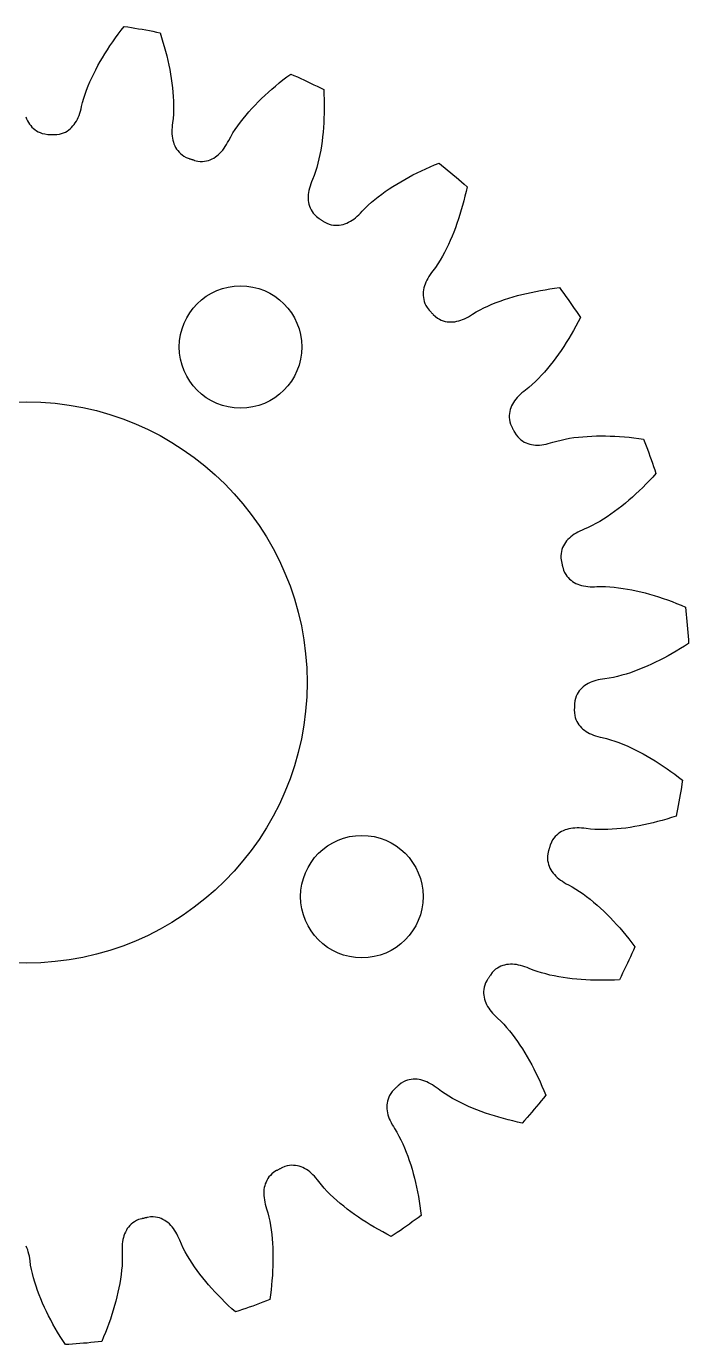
# Model space of a CAD drawing. Header units: millimetres. Extents: x -40.8 to -14.9, y -3.5 to 22.5.
# Drawn here: x -27.86 to -14.89, y -3.48 to 22.36 of the extents above; entities that cross this region are included whole.
import ezdxf

# ---------------------------------------------------------------- set-up
doc = ezdxf.new("R2010")
doc.units = ezdxf.units.MM
doc.layers.get('0').update_dxf_attribs({"linetype": 'CONTINUOUS'})

msp = doc.modelspace()

# ---------------------------------------------------------------- linework, layer by layer
msp.add_lwpolyline([(-27.876, 20.582), (-27.86, 20.545), (-27.842, 20.509), (-27.823, 20.475), (-27.802, 20.443), (-27.778, 20.413), (-27.753, 20.385), (-27.725, 20.358), (-27.696, 20.334), (-27.664, 20.312), (-27.63, 20.292), (-27.592, 20.275), (-27.552, 20.26), (-27.504, 20.249), (-27.442, 20.241), (-27.43, 20.241), (-27.419, 20.24), (-27.407, 20.24), (-27.396, 20.239), (-27.384, 20.239), (-27.373, 20.238), (-27.361, 20.238), (-27.35, 20.237), (-27.338, 20.237), (-27.327, 20.236), (-27.264, 20.238), (-27.215, 20.245), (-27.174, 20.256), (-27.135, 20.27), (-27.099, 20.287), (-27.065, 20.306), (-27.034, 20.328), (-27.004, 20.351), (-26.977, 20.377), (-26.95, 20.405), (-26.926, 20.435), (-26.904, 20.467), (-26.883, 20.501), (-26.864, 20.537), (-26.847, 20.574), (-26.831, 20.613), (-26.817, 20.654), (-26.804, 20.696), (-26.792, 20.74), (-26.782, 20.786), (-26.763, 20.868), (-26.74, 20.949), (-26.714, 21.03), (-26.684, 21.11), (-26.653, 21.191), (-26.619, 21.271), (-26.583, 21.35), (-26.544, 21.43), (-26.504, 21.509), (-26.462, 21.588), (-26.418, 21.666), (-26.372, 21.744), (-26.325, 21.822), (-26.276, 21.9), (-26.225, 21.977), (-26.172, 22.054), (-26.118, 22.13), (-26.063, 22.207), (-26.006, 22.282), (-25.947, 22.358), (-25.876, 22.347), (-25.805, 22.336), (-25.735, 22.324), (-25.664, 22.312), (-25.594, 22.3), (-25.523, 22.287), (-25.453, 22.274), (-25.383, 22.261), (-25.313, 22.247), (-25.242, 22.233), (-25.213, 22.142), (-25.186, 22.051), (-25.16, 21.96), (-25.135, 21.87), (-25.112, 21.78), (-25.091, 21.69), (-25.072, 21.6), (-25.054, 21.511), (-25.038, 21.421), (-25.023, 21.333), (-25.011, 21.244), (-25, 21.156), (-24.992, 21.068), (-24.985, 20.981), (-24.981, 20.894), (-24.979, 20.808), (-24.979, 20.722), (-24.982, 20.637), (-24.988, 20.553), (-24.998, 20.47), (-25.005, 20.423), (-25.009, 20.378), (-25.011, 20.334), (-25.012, 20.291), (-25.01, 20.249), (-25.007, 20.208), (-25.001, 20.168), (-24.993, 20.129), (-24.983, 20.091), (-24.971, 20.055), (-24.956, 20.019), (-24.94, 19.985), (-24.919, 19.953), (-24.898, 19.922), (-24.872, 19.892), (-24.845, 19.864), (-24.813, 19.837), (-24.778, 19.813), (-24.734, 19.789), (-24.676, 19.766), (-24.665, 19.763), (-24.654, 19.759), (-24.643, 19.756), (-24.632, 19.753), (-24.621, 19.749), (-24.61, 19.746), (-24.599, 19.742), (-24.588, 19.739), (-24.577, 19.735), (-24.566, 19.732), (-24.505, 19.717), (-24.456, 19.711), (-24.414, 19.711), (-24.372, 19.714), (-24.333, 19.721), (-24.295, 19.731), (-24.26, 19.744), (-24.224, 19.759), (-24.191, 19.777), (-24.159, 19.798), (-24.128, 19.82), (-24.098, 19.846), (-24.069, 19.873), (-24.042, 19.902), (-24.015, 19.934), (-23.99, 19.968), (-23.966, 20.003), (-23.942, 20.041), (-23.919, 20.08), (-23.898, 20.122), (-23.858, 20.195), (-23.815, 20.268), (-23.769, 20.339), (-23.72, 20.41), (-23.668, 20.479), (-23.615, 20.547), (-23.559, 20.615), (-23.502, 20.682), (-23.442, 20.748), (-23.381, 20.813), (-23.318, 20.878), (-23.254, 20.941), (-23.188, 21.004), (-23.12, 21.066), (-23.051, 21.128), (-22.981, 21.188), (-22.909, 21.248), (-22.835, 21.308), (-22.76, 21.366), (-22.684, 21.424), (-22.619, 21.395), (-22.553, 21.366), (-22.488, 21.336), (-22.423, 21.307), (-22.358, 21.277), (-22.293, 21.246), (-22.229, 21.215), (-22.164, 21.184), (-22.1, 21.152), (-22.036, 21.121), (-22.031, 21.025), (-22.028, 20.93), (-22.027, 20.836), (-22.026, 20.742), (-22.028, 20.649), (-22.031, 20.557), (-22.035, 20.465), (-22.041, 20.374), (-22.048, 20.284), (-22.058, 20.194), (-22.068, 20.106), (-22.081, 20.018), (-22.095, 19.931), (-22.112, 19.845), (-22.13, 19.76), (-22.15, 19.676), (-22.173, 19.593), (-22.198, 19.512), (-22.225, 19.432), (-22.257, 19.354), (-22.275, 19.311), (-22.29, 19.269), (-22.304, 19.226), (-22.316, 19.185), (-22.326, 19.144), (-22.333, 19.103), (-22.338, 19.063), (-22.34, 19.024), (-22.34, 18.985), (-22.338, 18.946), (-22.333, 18.908), (-22.325, 18.871), (-22.314, 18.835), (-22.301, 18.799), (-22.284, 18.764), (-22.265, 18.73), (-22.241, 18.695), (-22.213, 18.663), (-22.178, 18.629), (-22.127, 18.592), (-22.118, 18.585), (-22.108, 18.579), (-22.098, 18.573), (-22.088, 18.567), (-22.079, 18.561), (-22.069, 18.555), (-22.059, 18.548), (-22.05, 18.542), (-22.04, 18.536), (-22.03, 18.53), (-21.975, 18.5), (-21.93, 18.481), (-21.888, 18.47), (-21.847, 18.463), (-21.808, 18.459), (-21.769, 18.459), (-21.731, 18.462), (-21.693, 18.468), (-21.656, 18.477), (-21.62, 18.488), (-21.584, 18.502), (-21.549, 18.519), (-21.514, 18.537), (-21.479, 18.559), (-21.446, 18.582), (-21.413, 18.608), (-21.38, 18.637), (-21.347, 18.667), (-21.315, 18.699), (-21.284, 18.733), (-21.226, 18.794), (-21.166, 18.853), (-21.103, 18.91), (-21.037, 18.965), (-20.969, 19.019), (-20.9, 19.071), (-20.829, 19.122), (-20.756, 19.172), (-20.682, 19.22), (-20.606, 19.268), (-20.528, 19.314), (-20.45, 19.358), (-20.37, 19.402), (-20.288, 19.445), (-20.206, 19.486), (-20.122, 19.527), (-20.037, 19.566), (-19.95, 19.604), (-19.863, 19.641), (-19.775, 19.677), (-19.719, 19.632), (-19.663, 19.587), (-19.608, 19.542), (-19.553, 19.496), (-19.498, 19.45), (-19.443, 19.404), (-19.389, 19.358), (-19.334, 19.311), (-19.281, 19.264), (-19.227, 19.216), (-19.247, 19.123), (-19.269, 19.031), (-19.291, 18.939), (-19.315, 18.849), (-19.341, 18.759), (-19.367, 18.671), (-19.395, 18.583), (-19.425, 18.497), (-19.455, 18.412), (-19.487, 18.327), (-19.521, 18.245), (-19.556, 18.163), (-19.592, 18.083), (-19.63, 18.004), (-19.67, 17.926), (-19.711, 17.851), (-19.754, 17.777), (-19.799, 17.704), (-19.847, 17.635), (-19.897, 17.568), (-19.926, 17.531), (-19.952, 17.494), (-19.976, 17.456), (-19.998, 17.419), (-20.018, 17.382), (-20.036, 17.345), (-20.051, 17.307), (-20.063, 17.27), (-20.074, 17.232), (-20.081, 17.194), (-20.086, 17.156), (-20.088, 17.119), (-20.087, 17.08), (-20.084, 17.043), (-20.077, 17.004), (-20.067, 16.966), (-20.053, 16.927), (-20.034, 16.888), (-20.009, 16.846), (-19.97, 16.797), (-19.962, 16.789), (-19.954, 16.78), (-19.946, 16.772), (-19.938, 16.763), (-19.931, 16.755), (-19.923, 16.746), (-19.915, 16.738), (-19.907, 16.729), (-19.9, 16.721), (-19.892, 16.712), (-19.847, 16.669), (-19.807, 16.64), (-19.77, 16.618), (-19.732, 16.6), (-19.695, 16.587), (-19.658, 16.576), (-19.62, 16.57), (-19.582, 16.565), (-19.544, 16.564), (-19.506, 16.566), (-19.468, 16.57), (-19.43, 16.577), (-19.391, 16.586), (-19.352, 16.598), (-19.314, 16.612), (-19.275, 16.629), (-19.236, 16.647), (-19.197, 16.668), (-19.158, 16.691), (-19.118, 16.716), (-19.047, 16.76), (-18.973, 16.801), (-18.897, 16.84), (-18.82, 16.876), (-18.741, 16.911), (-18.66, 16.943), (-18.578, 16.974), (-18.495, 17.003), (-18.41, 17.03), (-18.325, 17.056), (-18.238, 17.081), (-18.151, 17.104), (-18.062, 17.125), (-17.972, 17.145), (-17.882, 17.164), (-17.79, 17.181), (-17.698, 17.197), (-17.605, 17.212), (-17.511, 17.225), (-17.416, 17.237), (-17.374, 17.179), (-17.332, 17.121), (-17.29, 17.063), (-17.248, 17.005), (-17.207, 16.946), (-17.166, 16.887), (-17.126, 16.828), (-17.086, 16.769), (-17.046, 16.71), (-17.006, 16.65), (-17.05, 16.565), (-17.095, 16.482), (-17.14, 16.399), (-17.187, 16.318), (-17.235, 16.238), (-17.283, 16.159), (-17.333, 16.082), (-17.384, 16.006), (-17.435, 15.932), (-17.488, 15.859), (-17.542, 15.787), (-17.597, 15.718), (-17.653, 15.65), (-17.71, 15.583), (-17.768, 15.519), (-17.827, 15.456), (-17.888, 15.396), (-17.95, 15.338), (-18.014, 15.283), (-18.08, 15.231), (-18.118, 15.203), (-18.153, 15.174), (-18.185, 15.144), (-18.216, 15.114), (-18.245, 15.083), (-18.272, 15.052), (-18.296, 15.019), (-18.318, 14.986), (-18.338, 14.953), (-18.355, 14.918), (-18.369, 14.883), (-18.381, 14.847), (-18.39, 14.81), (-18.397, 14.772), (-18.4, 14.733), (-18.4, 14.694), (-18.396, 14.652), (-18.389, 14.61), (-18.375, 14.563), (-18.35, 14.506), (-18.345, 14.495), (-18.339, 14.485), (-18.334, 14.475), (-18.328, 14.465), (-18.323, 14.455), (-18.318, 14.444), (-18.313, 14.434), (-18.307, 14.424), (-18.302, 14.414), (-18.297, 14.403), (-18.264, 14.35), (-18.234, 14.311), (-18.203, 14.281), (-18.172, 14.254), (-18.139, 14.232), (-18.106, 14.211), (-18.071, 14.196), (-18.036, 14.181), (-17.999, 14.171), (-17.962, 14.162), (-17.924, 14.156), (-17.885, 14.153), (-17.846, 14.152), (-17.805, 14.153), (-17.764, 14.157), (-17.723, 14.163), (-17.68, 14.171), (-17.637, 14.181), (-17.593, 14.193), (-17.548, 14.207), (-17.468, 14.231), (-17.386, 14.251), (-17.303, 14.269), (-17.219, 14.284), (-17.133, 14.297), (-17.047, 14.307), (-16.96, 14.316), (-16.872, 14.323), (-16.783, 14.327), (-16.694, 14.33), (-16.604, 14.331), (-16.513, 14.331), (-16.422, 14.329), (-16.331, 14.325), (-16.238, 14.319), (-16.145, 14.312), (-16.052, 14.304), (-15.958, 14.294), (-15.864, 14.282), (-15.77, 14.269), (-15.744, 14.202), (-15.718, 14.136), (-15.693, 14.069), (-15.668, 14.002), (-15.643, 13.935), (-15.619, 13.867), (-15.595, 13.8), (-15.571, 13.732), (-15.548, 13.664), (-15.526, 13.597), (-15.59, 13.526), (-15.655, 13.457), (-15.72, 13.389), (-15.786, 13.322), (-15.853, 13.257), (-15.92, 13.194), (-15.988, 13.132), (-16.057, 13.072), (-16.126, 13.014), (-16.196, 12.957), (-16.266, 12.902), (-16.337, 12.849), (-16.409, 12.797), (-16.481, 12.748), (-16.554, 12.701), (-16.628, 12.656), (-16.702, 12.613), (-16.777, 12.573), (-16.853, 12.537), (-16.93, 12.504), (-16.974, 12.486), (-17.015, 12.467), (-17.054, 12.447), (-17.092, 12.426), (-17.128, 12.403), (-17.162, 12.38), (-17.194, 12.355), (-17.223, 12.329), (-17.251, 12.301), (-17.276, 12.273), (-17.299, 12.242), (-17.32, 12.211), (-17.339, 12.177), (-17.355, 12.143), (-17.368, 12.105), (-17.378, 12.068), (-17.385, 12.027), (-17.389, 11.984), (-17.388, 11.935), (-17.378, 11.873), (-17.376, 11.862), (-17.373, 11.85), (-17.371, 11.839), (-17.368, 11.828), (-17.366, 11.817), (-17.363, 11.805), (-17.361, 11.794), (-17.358, 11.783), (-17.356, 11.772), (-17.354, 11.76), (-17.336, 11.7), (-17.316, 11.655), (-17.295, 11.618), (-17.271, 11.583), (-17.246, 11.554), (-17.219, 11.525), (-17.19, 11.501), (-17.159, 11.478), (-17.127, 11.459), (-17.093, 11.441), (-17.057, 11.425), (-17.021, 11.412), (-16.983, 11.401), (-16.944, 11.391), (-16.903, 11.384), (-16.861, 11.379), (-16.818, 11.376), (-16.774, 11.374), (-16.728, 11.375), (-16.682, 11.377), (-16.598, 11.379), (-16.513, 11.378), (-16.428, 11.373), (-16.343, 11.366), (-16.257, 11.356), (-16.171, 11.344), (-16.085, 11.33), (-15.998, 11.313), (-15.911, 11.295), (-15.824, 11.275), (-15.737, 11.253), (-15.65, 11.229), (-15.562, 11.203), (-15.475, 11.176), (-15.387, 11.146), (-15.299, 11.116), (-15.211, 11.083), (-15.123, 11.049), (-15.035, 11.014), (-14.947, 10.977), (-14.939, 10.905), (-14.932, 10.834), (-14.925, 10.763), (-14.918, 10.692), (-14.912, 10.621), (-14.906, 10.549), (-14.9, 10.478), (-14.895, 10.407), (-14.89, 10.335), (-14.886, 10.264), (-14.966, 10.212), (-15.046, 10.162), (-15.127, 10.113), (-15.208, 10.066), (-15.289, 10.021), (-15.371, 9.977), (-15.453, 9.935), (-15.534, 9.895), (-15.616, 9.856), (-15.698, 9.819), (-15.781, 9.784), (-15.863, 9.751), (-15.946, 9.72), (-16.028, 9.691), (-16.111, 9.665), (-16.194, 9.64), (-16.277, 9.618), (-16.359, 9.599), (-16.442, 9.583), (-16.525, 9.572), (-16.572, 9.566), (-16.617, 9.558), (-16.66, 9.549), (-16.702, 9.538), (-16.742, 9.526), (-16.781, 9.512), (-16.818, 9.496), (-16.854, 9.478), (-16.887, 9.459), (-16.919, 9.438), (-16.95, 9.414), (-16.978, 9.39), (-17.004, 9.362), (-17.029, 9.333), (-17.051, 9.3), (-17.071, 9.267), (-17.088, 9.229), (-17.103, 9.188), (-17.114, 9.14), (-17.121, 9.078), (-17.122, 9.067), (-17.122, 9.055), (-17.123, 9.044), (-17.123, 9.032), (-17.124, 9.021), (-17.124, 9.009), (-17.125, 8.998), (-17.125, 8.986), (-17.126, 8.975), (-17.127, 8.963), (-17.125, 8.901), (-17.118, 8.852), (-17.107, 8.81), (-17.093, 8.771), (-17.076, 8.736), (-17.057, 8.701), (-17.035, 8.67), (-17.011, 8.64), (-16.985, 8.613), (-16.957, 8.587), (-16.927, 8.563), (-16.895, 8.541), (-16.862, 8.52), (-16.826, 8.501), (-16.789, 8.483), (-16.75, 8.468), (-16.709, 8.453), (-16.666, 8.44), (-16.622, 8.429), (-16.577, 8.419), (-16.495, 8.4), (-16.414, 8.376), (-16.333, 8.35), (-16.252, 8.321), (-16.172, 8.289), (-16.092, 8.255), (-16.012, 8.219), (-15.933, 8.181), (-15.854, 8.141), (-15.775, 8.098), (-15.697, 8.054), (-15.618, 8.009), (-15.541, 7.961), (-15.463, 7.912), (-15.386, 7.861), (-15.309, 7.809), (-15.232, 7.755), (-15.156, 7.699), (-15.081, 7.642), (-15.005, 7.583), (-15.016, 7.513), (-15.027, 7.442), (-15.039, 7.371), (-15.05, 7.301), (-15.063, 7.23), (-15.075, 7.16), (-15.089, 7.089), (-15.102, 7.019), (-15.116, 6.949), (-15.13, 6.879), (-15.221, 6.85), (-15.312, 6.822), (-15.402, 6.796), (-15.493, 6.772), (-15.583, 6.749), (-15.673, 6.728), (-15.763, 6.708), (-15.852, 6.69), (-15.941, 6.674), (-16.03, 6.66), (-16.119, 6.647), (-16.207, 6.637), (-16.295, 6.628), (-16.382, 6.622), (-16.469, 6.617), (-16.555, 6.615), (-16.641, 6.615), (-16.726, 6.619), (-16.81, 6.625), (-16.893, 6.635), (-16.939, 6.641), (-16.985, 6.645), (-17.029, 6.648), (-17.072, 6.648), (-17.114, 6.647), (-17.155, 6.643), (-17.195, 6.638), (-17.234, 6.63), (-17.272, 6.62), (-17.308, 6.608), (-17.344, 6.593), (-17.377, 6.576), (-17.41, 6.556), (-17.441, 6.534), (-17.471, 6.509), (-17.499, 6.481), (-17.526, 6.449), (-17.55, 6.414), (-17.574, 6.371), (-17.596, 6.313), (-17.6, 6.301), (-17.603, 6.29), (-17.607, 6.279), (-17.61, 6.268), (-17.614, 6.257), (-17.617, 6.246), (-17.621, 6.236), (-17.624, 6.225), (-17.628, 6.214), (-17.631, 6.203), (-17.646, 6.142), (-17.652, 6.093), (-17.652, 6.05), (-17.649, 6.008), (-17.641, 5.97), (-17.632, 5.932), (-17.619, 5.896), (-17.604, 5.861), (-17.586, 5.828), (-17.565, 5.795), (-17.542, 5.764), (-17.517, 5.735), (-17.49, 5.706), (-17.461, 5.678), (-17.429, 5.652), (-17.395, 5.627), (-17.36, 5.602), (-17.322, 5.578), (-17.283, 5.556), (-17.241, 5.534), (-17.167, 5.495), (-17.095, 5.451), (-17.023, 5.405), (-16.953, 5.356), (-16.884, 5.305), (-16.815, 5.251), (-16.748, 5.196), (-16.681, 5.138), (-16.615, 5.079), (-16.55, 5.018), (-16.485, 4.955), (-16.422, 4.89), (-16.359, 4.824), (-16.296, 4.757), (-16.235, 4.688), (-16.174, 4.617), (-16.114, 4.545), (-16.055, 4.472), (-15.997, 4.397), (-15.939, 4.321), (-15.968, 4.255), (-15.997, 4.19), (-16.026, 4.125), (-16.056, 4.06), (-16.086, 3.995), (-16.117, 3.93), (-16.148, 3.865), (-16.179, 3.801), (-16.21, 3.737), (-16.242, 3.673), (-16.338, 3.668), (-16.432, 3.665), (-16.527, 3.663), (-16.62, 3.663), (-16.713, 3.664), (-16.806, 3.667), (-16.898, 3.671), (-16.989, 3.677), (-17.079, 3.685), (-17.168, 3.694), (-17.257, 3.705), (-17.345, 3.718), (-17.432, 3.732), (-17.518, 3.748), (-17.603, 3.766), (-17.687, 3.787), (-17.769, 3.809), (-17.851, 3.834), (-17.931, 3.862), (-18.008, 3.893), (-18.051, 3.911), (-18.094, 3.927), (-18.136, 3.941), (-18.178, 3.952), (-18.219, 3.962), (-18.259, 3.969), (-18.3, 3.974), (-18.339, 3.976), (-18.378, 3.977), (-18.416, 3.974), (-18.454, 3.969), (-18.491, 3.962), (-18.528, 3.951), (-18.564, 3.938), (-18.599, 3.921), (-18.633, 3.902), (-18.667, 3.878), (-18.7, 3.85), (-18.734, 3.814), (-18.771, 3.764), (-18.777, 3.754), (-18.784, 3.744), (-18.79, 3.735), (-18.796, 3.725), (-18.802, 3.715), (-18.808, 3.705), (-18.815, 3.696), (-18.821, 3.686), (-18.827, 3.676), (-18.833, 3.667), (-18.863, 3.612), (-18.881, 3.566), (-18.893, 3.525), (-18.9, 3.484), (-18.903, 3.445), (-18.904, 3.405), (-18.901, 3.368), (-18.895, 3.33), (-18.886, 3.293), (-18.875, 3.256), (-18.861, 3.22), (-18.844, 3.185), (-18.825, 3.15), (-18.804, 3.116), (-18.78, 3.082), (-18.754, 3.049), (-18.726, 3.016), (-18.696, 2.984), (-18.664, 2.952), (-18.629, 2.92), (-18.568, 2.863), (-18.51, 2.802), (-18.453, 2.739), (-18.397, 2.673), (-18.344, 2.606), (-18.291, 2.536), (-18.24, 2.465), (-18.191, 2.392), (-18.142, 2.318), (-18.095, 2.242), (-18.049, 2.165), (-18.004, 2.086), (-17.961, 2.006), (-17.918, 1.925), (-17.877, 1.842), (-17.836, 1.758), (-17.797, 1.673), (-17.759, 1.587), (-17.722, 1.5), (-17.686, 1.411), (-17.731, 1.355), (-17.776, 1.3), (-17.821, 1.244), (-17.866, 1.189), (-17.912, 1.134), (-17.959, 1.079), (-18.005, 1.025), (-18.052, 0.971), (-18.099, 0.917), (-18.146, 0.863), (-18.24, 0.884), (-18.332, 0.905), (-18.424, 0.928), (-18.514, 0.952), (-18.604, 0.977), (-18.692, 1.004), (-18.78, 1.032), (-18.866, 1.061), (-18.951, 1.092), (-19.035, 1.124), (-19.118, 1.157), (-19.2, 1.192), (-19.28, 1.229), (-19.359, 1.267), (-19.436, 1.306), (-19.512, 1.347), (-19.586, 1.391), (-19.658, 1.436), (-19.728, 1.483), (-19.795, 1.534), (-19.832, 1.562), (-19.869, 1.588), (-19.907, 1.613), (-19.944, 1.635), (-19.981, 1.655), (-20.018, 1.672), (-20.055, 1.687), (-20.093, 1.7), (-20.131, 1.71), (-20.168, 1.718), (-20.206, 1.722), (-20.244, 1.725), (-20.282, 1.724), (-20.32, 1.721), (-20.359, 1.713), (-20.397, 1.704), (-20.436, 1.689), (-20.475, 1.671), (-20.517, 1.645), (-20.566, 1.606), (-20.574, 1.598), (-20.582, 1.591), (-20.591, 1.583), (-20.599, 1.575), (-20.608, 1.567), (-20.616, 1.559), (-20.625, 1.552), (-20.634, 1.544), (-20.642, 1.536), (-20.651, 1.528), (-20.694, 1.483), (-20.723, 1.444), (-20.745, 1.407), (-20.763, 1.369), (-20.776, 1.332), (-20.786, 1.294), (-20.793, 1.257), (-20.797, 1.219), (-20.798, 1.181), (-20.797, 1.143), (-20.793, 1.104), (-20.786, 1.066), (-20.777, 1.028), (-20.765, 0.989), (-20.751, 0.95), (-20.734, 0.912), (-20.716, 0.873), (-20.695, 0.833), (-20.672, 0.794), (-20.647, 0.755), (-20.603, 0.683), (-20.562, 0.61), (-20.523, 0.534), (-20.487, 0.456), (-20.452, 0.377), (-20.42, 0.296), (-20.389, 0.214), (-20.36, 0.131), (-20.332, 0.047), (-20.306, -0.039), (-20.282, -0.125), (-20.259, -0.213), (-20.238, -0.302), (-20.218, -0.391), (-20.199, -0.482), (-20.182, -0.573), (-20.166, -0.665), (-20.151, -0.759), (-20.138, -0.853), (-20.126, -0.947), (-20.184, -0.99), (-20.242, -1.032), (-20.3, -1.074), (-20.358, -1.115), (-20.417, -1.156), (-20.475, -1.197), (-20.534, -1.238), (-20.594, -1.278), (-20.653, -1.318), (-20.713, -1.357), (-20.798, -1.313), (-20.881, -1.269), (-20.964, -1.223), (-21.045, -1.177), (-21.125, -1.129), (-21.204, -1.08), (-21.281, -1.031), (-21.357, -0.98), (-21.431, -0.928), (-21.504, -0.876), (-21.575, -0.822), (-21.645, -0.767), (-21.713, -0.711), (-21.78, -0.654), (-21.844, -0.596), (-21.907, -0.536), (-21.967, -0.475), (-22.025, -0.413), (-22.08, -0.349), (-22.132, -0.283), (-22.16, -0.246), (-22.189, -0.211), (-22.219, -0.178), (-22.249, -0.147), (-22.28, -0.118), (-22.311, -0.092), (-22.344, -0.067), (-22.377, -0.046), (-22.41, -0.026), (-22.445, -0.009), (-22.48, 0.006), (-22.516, 0.018), (-22.553, 0.027), (-22.59, 0.033), (-22.63, 0.036), (-22.669, 0.037), (-22.71, 0.033), (-22.753, 0.025), (-22.8, 0.011), (-22.857, -0.014), (-22.867, -0.019), (-22.878, -0.024), (-22.888, -0.03), (-22.898, -0.035), (-22.908, -0.04), (-22.919, -0.046), (-22.929, -0.051), (-22.939, -0.056), (-22.949, -0.062), (-22.96, -0.067), (-23.013, -0.099), (-23.052, -0.13), (-23.082, -0.16), (-23.109, -0.192), (-23.131, -0.224), (-23.151, -0.258), (-23.167, -0.292), (-23.181, -0.328), (-23.192, -0.364), (-23.201, -0.401), (-23.207, -0.44), (-23.21, -0.478), (-23.211, -0.518), (-23.21, -0.558), (-23.206, -0.599), (-23.2, -0.641), (-23.192, -0.683), (-23.182, -0.727), (-23.17, -0.771), (-23.156, -0.815), (-23.132, -0.895), (-23.111, -0.977), (-23.094, -1.061), (-23.079, -1.145), (-23.066, -1.23), (-23.055, -1.317), (-23.047, -1.404), (-23.04, -1.492), (-23.036, -1.58), (-23.033, -1.67), (-23.031, -1.759), (-23.032, -1.85), (-23.034, -1.941), (-23.038, -2.033), (-23.043, -2.125), (-23.05, -2.218), (-23.059, -2.311), (-23.069, -2.405), (-23.081, -2.499), (-23.094, -2.594), (-23.16, -2.62), (-23.227, -2.646), (-23.294, -2.671), (-23.361, -2.696), (-23.428, -2.721), (-23.496, -2.745), (-23.563, -2.769), (-23.631, -2.792), (-23.698, -2.815), (-23.766, -2.838), (-23.837, -2.774), (-23.906, -2.709), (-23.974, -2.643), (-24.041, -2.577), (-24.105, -2.511), (-24.169, -2.443), (-24.23, -2.375), (-24.291, -2.307), (-24.349, -2.238), (-24.406, -2.168), (-24.461, -2.097), (-24.514, -2.026), (-24.566, -1.955), (-24.615, -1.882), (-24.662, -1.81), (-24.707, -1.736), (-24.75, -1.661), (-24.79, -1.586), (-24.826, -1.51), (-24.859, -1.433), (-24.877, -1.39), (-24.896, -1.349), (-24.916, -1.309), (-24.937, -1.271), (-24.959, -1.236), (-24.983, -1.202), (-25.008, -1.17), (-25.034, -1.14), (-25.061, -1.113), (-25.09, -1.087), (-25.121, -1.064), (-25.152, -1.043), (-25.186, -1.025), (-25.22, -1.009), (-25.257, -0.996), (-25.295, -0.985), (-25.336, -0.978), (-25.379, -0.975), (-25.428, -0.976), (-25.49, -0.985), (-25.501, -0.988), (-25.512, -0.99), (-25.524, -0.993), (-25.535, -0.995), (-25.546, -0.998), (-25.557, -1), (-25.569, -1.003), (-25.58, -1.005), (-25.591, -1.008), (-25.603, -1.01), (-25.663, -1.028), (-25.708, -1.047), (-25.745, -1.068), (-25.779, -1.092), (-25.809, -1.117), (-25.837, -1.145), (-25.862, -1.174), (-25.885, -1.205), (-25.904, -1.237), (-25.922, -1.271), (-25.938, -1.306), (-25.951, -1.343), (-25.962, -1.381), (-25.971, -1.42), (-25.978, -1.461), (-25.983, -1.502), (-25.987, -1.545), (-25.988, -1.59), (-25.988, -1.635), (-25.986, -1.682), (-25.984, -1.766), (-25.985, -1.85), (-25.989, -1.935), (-25.997, -2.02), (-26.006, -2.106), (-26.019, -2.192), (-26.033, -2.279), (-26.049, -2.365), (-26.068, -2.452), (-26.088, -2.539), (-26.11, -2.626), (-26.134, -2.714), (-26.16, -2.801), (-26.187, -2.889), (-26.216, -2.977), (-26.247, -3.064), (-26.28, -3.152), (-26.314, -3.24), (-26.349, -3.328), (-26.386, -3.416), (-26.457, -3.424), (-26.529, -3.432), (-26.6, -3.439), (-26.671, -3.446), (-26.742, -3.452), (-26.814, -3.458), (-26.885, -3.463), (-26.956, -3.469), (-27.028, -3.473), (-27.099, -3.478), (-27.151, -3.398), (-27.201, -3.317), (-27.25, -3.236), (-27.297, -3.155), (-27.342, -3.074), (-27.386, -2.993), (-27.428, -2.911), (-27.468, -2.829), (-27.507, -2.747), (-27.544, -2.665), (-27.578, -2.583), (-27.612, -2.5), (-27.643, -2.418), (-27.671, -2.335), (-27.698, -2.253), (-27.723, -2.17), (-27.744, -2.087), (-27.764, -2.004), (-27.779, -1.921), (-27.791, -1.838), (-27.797, -1.792), (-27.805, -1.747), (-27.814, -1.704), (-27.825, -1.662), (-27.837, -1.621), (-27.851, -1.583), (-27.867, -1.545)])
msp.add_lwpolyline([(-27.876, 20.582), (-27.86, 20.545), (-27.842, 20.509), (-27.823, 20.475), (-27.802, 20.443), (-27.778, 20.413), (-27.753, 20.385), (-27.725, 20.358), (-27.696, 20.334), (-27.664, 20.312), (-27.63, 20.292), (-27.592, 20.275), (-27.552, 20.26), (-27.504, 20.249), (-27.442, 20.241), (-27.43, 20.241), (-27.419, 20.24), (-27.407, 20.24), (-27.396, 20.239), (-27.384, 20.239), (-27.373, 20.238), (-27.361, 20.238), (-27.35, 20.237), (-27.338, 20.237), (-27.327, 20.236), (-27.264, 20.238), (-27.215, 20.245), (-27.174, 20.256), (-27.135, 20.27), (-27.099, 20.287), (-27.065, 20.306), (-27.034, 20.328), (-27.004, 20.351), (-26.977, 20.377), (-26.95, 20.405), (-26.926, 20.435), (-26.904, 20.467), (-26.883, 20.501), (-26.864, 20.537), (-26.847, 20.574), (-26.831, 20.613), (-26.817, 20.654), (-26.804, 20.696), (-26.792, 20.74), (-26.782, 20.786), (-26.763, 20.868), (-26.74, 20.949), (-26.714, 21.03), (-26.684, 21.11), (-26.653, 21.191), (-26.619, 21.271), (-26.583, 21.35), (-26.544, 21.43), (-26.504, 21.509), (-26.462, 21.588), (-26.418, 21.666), (-26.372, 21.744), (-26.325, 21.822), (-26.276, 21.9), (-26.225, 21.977), (-26.172, 22.054), (-26.118, 22.13), (-26.063, 22.207), (-26.006, 22.282), (-25.947, 22.358), (-25.876, 22.347), (-25.805, 22.336), (-25.735, 22.324), (-25.664, 22.312), (-25.594, 22.3), (-25.523, 22.287), (-25.453, 22.274), (-25.383, 22.261), (-25.313, 22.247), (-25.242, 22.233), (-25.213, 22.142), (-25.186, 22.051), (-25.16, 21.96), (-25.135, 21.87), (-25.112, 21.78), (-25.091, 21.69), (-25.072, 21.6), (-25.054, 21.511), (-25.038, 21.421), (-25.023, 21.333), (-25.011, 21.244), (-25, 21.156), (-24.992, 21.068), (-24.985, 20.981), (-24.981, 20.894), (-24.979, 20.808), (-24.979, 20.722), (-24.982, 20.637), (-24.988, 20.553), (-24.998, 20.47), (-25.005, 20.423), (-25.009, 20.378), (-25.011, 20.334), (-25.012, 20.291), (-25.01, 20.249), (-25.007, 20.208), (-25.001, 20.168), (-24.993, 20.129), (-24.983, 20.091), (-24.971, 20.055), (-24.956, 20.019), (-24.94, 19.985), (-24.919, 19.953), (-24.898, 19.922), (-24.872, 19.892), (-24.845, 19.864), (-24.813, 19.837), (-24.778, 19.813), (-24.734, 19.789), (-24.676, 19.766), (-24.665, 19.763), (-24.654, 19.759), (-24.643, 19.756), (-24.632, 19.753), (-24.621, 19.749), (-24.61, 19.746), (-24.599, 19.742), (-24.588, 19.739), (-24.577, 19.735), (-24.566, 19.732), (-24.505, 19.717), (-24.456, 19.711), (-24.414, 19.711), (-24.372, 19.714), (-24.333, 19.721), (-24.295, 19.731), (-24.26, 19.744), (-24.224, 19.759), (-24.191, 19.777), (-24.159, 19.798), (-24.128, 19.82), (-24.098, 19.846), (-24.069, 19.873), (-24.042, 19.902), (-24.015, 19.934), (-23.99, 19.968), (-23.966, 20.003), (-23.942, 20.041), (-23.919, 20.08), (-23.898, 20.122), (-23.858, 20.195), (-23.815, 20.268), (-23.769, 20.339), (-23.72, 20.41), (-23.668, 20.479), (-23.615, 20.547), (-23.559, 20.615), (-23.502, 20.682), (-23.442, 20.748), (-23.381, 20.813), (-23.318, 20.878), (-23.254, 20.941), (-23.188, 21.004), (-23.12, 21.066), (-23.051, 21.128), (-22.981, 21.188), (-22.909, 21.248), (-22.835, 21.308), (-22.76, 21.366), (-22.684, 21.424), (-22.619, 21.395), (-22.553, 21.366), (-22.488, 21.336), (-22.423, 21.307), (-22.358, 21.277), (-22.293, 21.246), (-22.229, 21.215), (-22.164, 21.184), (-22.1, 21.152), (-22.036, 21.121), (-22.031, 21.025), (-22.028, 20.93), (-22.027, 20.836), (-22.026, 20.742), (-22.028, 20.649), (-22.031, 20.557), (-22.035, 20.465), (-22.041, 20.374), (-22.048, 20.284), (-22.058, 20.194), (-22.068, 20.106), (-22.081, 20.018), (-22.095, 19.931), (-22.112, 19.845), (-22.13, 19.76), (-22.15, 19.676), (-22.173, 19.593), (-22.198, 19.512), (-22.225, 19.432), (-22.257, 19.354), (-22.275, 19.311), (-22.29, 19.269), (-22.304, 19.226), (-22.316, 19.185), (-22.326, 19.144), (-22.333, 19.103), (-22.338, 19.063), (-22.34, 19.024), (-22.34, 18.985), (-22.338, 18.946), (-22.333, 18.908), (-22.325, 18.871), (-22.314, 18.835), (-22.301, 18.799), (-22.284, 18.764), (-22.265, 18.73), (-22.241, 18.695), (-22.213, 18.663), (-22.178, 18.629), (-22.127, 18.592), (-22.118, 18.585), (-22.108, 18.579), (-22.098, 18.573), (-22.088, 18.567), (-22.079, 18.561), (-22.069, 18.555), (-22.059, 18.548), (-22.05, 18.542), (-22.04, 18.536), (-22.03, 18.53), (-21.975, 18.5), (-21.93, 18.481), (-21.888, 18.47), (-21.847, 18.463), (-21.808, 18.459), (-21.769, 18.459), (-21.731, 18.462), (-21.693, 18.468), (-21.656, 18.477), (-21.62, 18.488), (-21.584, 18.502), (-21.549, 18.519), (-21.514, 18.537), (-21.479, 18.559), (-21.446, 18.582), (-21.413, 18.608), (-21.38, 18.637), (-21.347, 18.667), (-21.315, 18.699), (-21.284, 18.733), (-21.226, 18.794), (-21.166, 18.853), (-21.103, 18.91), (-21.037, 18.965), (-20.969, 19.019), (-20.9, 19.071), (-20.829, 19.122), (-20.756, 19.172), (-20.682, 19.22), (-20.606, 19.268), (-20.528, 19.314), (-20.45, 19.358), (-20.37, 19.402), (-20.288, 19.445), (-20.206, 19.486), (-20.122, 19.527), (-20.037, 19.566), (-19.95, 19.604), (-19.863, 19.641), (-19.775, 19.677), (-19.719, 19.632), (-19.663, 19.587), (-19.608, 19.542), (-19.553, 19.496), (-19.498, 19.45), (-19.443, 19.404), (-19.389, 19.358), (-19.334, 19.311), (-19.281, 19.264), (-19.227, 19.216), (-19.247, 19.123), (-19.269, 19.031), (-19.291, 18.939), (-19.315, 18.849), (-19.341, 18.759), (-19.367, 18.671), (-19.395, 18.583), (-19.425, 18.497), (-19.455, 18.412), (-19.487, 18.327), (-19.521, 18.245), (-19.556, 18.163), (-19.592, 18.083), (-19.63, 18.004), (-19.67, 17.926), (-19.711, 17.851), (-19.754, 17.777), (-19.799, 17.704), (-19.847, 17.635), (-19.897, 17.568), (-19.926, 17.531), (-19.952, 17.494), (-19.976, 17.456), (-19.998, 17.419), (-20.018, 17.382), (-20.036, 17.345), (-20.051, 17.307), (-20.063, 17.27), (-20.074, 17.232), (-20.081, 17.194), (-20.086, 17.156), (-20.088, 17.119), (-20.087, 17.08), (-20.084, 17.043), (-20.077, 17.004), (-20.067, 16.966), (-20.053, 16.927), (-20.034, 16.888), (-20.009, 16.846), (-19.97, 16.797), (-19.962, 16.789), (-19.954, 16.78), (-19.946, 16.772), (-19.938, 16.763), (-19.931, 16.755), (-19.923, 16.746), (-19.915, 16.738), (-19.907, 16.729), (-19.9, 16.721), (-19.892, 16.712), (-19.847, 16.669), (-19.807, 16.64), (-19.77, 16.618), (-19.732, 16.6), (-19.695, 16.587), (-19.658, 16.576), (-19.62, 16.57), (-19.582, 16.565), (-19.544, 16.564), (-19.506, 16.566), (-19.468, 16.57), (-19.43, 16.577), (-19.391, 16.586), (-19.352, 16.598), (-19.314, 16.612), (-19.275, 16.629), (-19.236, 16.647), (-19.197, 16.668), (-19.158, 16.691), (-19.118, 16.716), (-19.047, 16.76), (-18.973, 16.801), (-18.897, 16.84), (-18.82, 16.876), (-18.741, 16.911), (-18.66, 16.943), (-18.578, 16.974), (-18.495, 17.003), (-18.41, 17.03), (-18.325, 17.056), (-18.238, 17.081), (-18.151, 17.104), (-18.062, 17.125), (-17.972, 17.145), (-17.882, 17.164), (-17.79, 17.181), (-17.698, 17.197), (-17.605, 17.212), (-17.511, 17.225), (-17.416, 17.237), (-17.374, 17.179), (-17.332, 17.121), (-17.29, 17.063), (-17.248, 17.005), (-17.207, 16.946), (-17.166, 16.887), (-17.126, 16.828), (-17.086, 16.769), (-17.046, 16.71), (-17.006, 16.65), (-17.05, 16.565), (-17.095, 16.482), (-17.14, 16.399), (-17.187, 16.318), (-17.235, 16.238), (-17.283, 16.159), (-17.333, 16.082), (-17.384, 16.006), (-17.435, 15.932), (-17.488, 15.859), (-17.542, 15.787), (-17.597, 15.718), (-17.653, 15.65), (-17.71, 15.583), (-17.768, 15.519), (-17.827, 15.456), (-17.888, 15.396), (-17.95, 15.338), (-18.014, 15.283), (-18.08, 15.231), (-18.118, 15.203), (-18.153, 15.174), (-18.185, 15.144), (-18.216, 15.114), (-18.245, 15.083), (-18.272, 15.052), (-18.296, 15.019), (-18.318, 14.986), (-18.338, 14.953), (-18.355, 14.918), (-18.369, 14.883), (-18.381, 14.847), (-18.39, 14.81), (-18.397, 14.772), (-18.4, 14.733), (-18.4, 14.694), (-18.396, 14.652), (-18.389, 14.61), (-18.375, 14.563), (-18.35, 14.506), (-18.345, 14.495), (-18.339, 14.485), (-18.334, 14.475), (-18.328, 14.465), (-18.323, 14.455), (-18.318, 14.444), (-18.313, 14.434), (-18.307, 14.424), (-18.302, 14.414), (-18.297, 14.403), (-18.264, 14.35), (-18.234, 14.311), (-18.203, 14.281), (-18.172, 14.254), (-18.139, 14.232), (-18.106, 14.211), (-18.071, 14.196), (-18.036, 14.181), (-17.999, 14.171), (-17.962, 14.162), (-17.924, 14.156), (-17.885, 14.153), (-17.846, 14.152), (-17.805, 14.153), (-17.764, 14.157), (-17.723, 14.163), (-17.68, 14.171), (-17.637, 14.181), (-17.593, 14.193), (-17.548, 14.207), (-17.468, 14.231), (-17.386, 14.251), (-17.303, 14.269), (-17.219, 14.284), (-17.133, 14.297), (-17.047, 14.307), (-16.96, 14.316), (-16.872, 14.323), (-16.783, 14.327), (-16.694, 14.33), (-16.604, 14.331), (-16.513, 14.331), (-16.422, 14.329), (-16.331, 14.325), (-16.238, 14.319), (-16.145, 14.312), (-16.052, 14.304), (-15.958, 14.294), (-15.864, 14.282), (-15.77, 14.269), (-15.744, 14.202), (-15.718, 14.136), (-15.693, 14.069), (-15.668, 14.002), (-15.643, 13.935), (-15.619, 13.867), (-15.595, 13.8), (-15.571, 13.732), (-15.548, 13.664), (-15.526, 13.597), (-15.59, 13.526), (-15.655, 13.457), (-15.72, 13.389), (-15.786, 13.322), (-15.853, 13.257), (-15.92, 13.194), (-15.988, 13.132), (-16.057, 13.072), (-16.126, 13.014), (-16.196, 12.957), (-16.266, 12.902), (-16.337, 12.849), (-16.409, 12.797), (-16.481, 12.748), (-16.554, 12.701), (-16.628, 12.656), (-16.702, 12.613), (-16.777, 12.573), (-16.853, 12.537), (-16.93, 12.504), (-16.974, 12.486), (-17.015, 12.467), (-17.054, 12.447), (-17.092, 12.426), (-17.128, 12.403), (-17.162, 12.38), (-17.194, 12.355), (-17.223, 12.329), (-17.251, 12.301), (-17.276, 12.273), (-17.299, 12.242), (-17.32, 12.211), (-17.339, 12.177), (-17.355, 12.143), (-17.368, 12.105), (-17.378, 12.068), (-17.385, 12.027), (-17.389, 11.984), (-17.388, 11.935), (-17.378, 11.873), (-17.376, 11.862), (-17.373, 11.85), (-17.371, 11.839), (-17.368, 11.828), (-17.366, 11.817), (-17.363, 11.805), (-17.361, 11.794), (-17.358, 11.783), (-17.356, 11.772), (-17.354, 11.76), (-17.336, 11.7), (-17.316, 11.655), (-17.295, 11.618), (-17.271, 11.583), (-17.246, 11.554), (-17.219, 11.525), (-17.19, 11.501), (-17.159, 11.478), (-17.127, 11.459), (-17.093, 11.441), (-17.057, 11.425), (-17.021, 11.412), (-16.983, 11.401), (-16.944, 11.391), (-16.903, 11.384), (-16.861, 11.379), (-16.818, 11.376), (-16.774, 11.374), (-16.728, 11.375), (-16.682, 11.377), (-16.598, 11.379), (-16.513, 11.378), (-16.428, 11.373), (-16.343, 11.366), (-16.257, 11.356), (-16.171, 11.344), (-16.085, 11.33), (-15.998, 11.313), (-15.911, 11.295), (-15.824, 11.275), (-15.737, 11.253), (-15.65, 11.229), (-15.562, 11.203), (-15.475, 11.176), (-15.387, 11.146), (-15.299, 11.116), (-15.211, 11.083), (-15.123, 11.049), (-15.035, 11.014), (-14.947, 10.977), (-14.939, 10.905), (-14.932, 10.834), (-14.925, 10.763), (-14.918, 10.692), (-14.912, 10.621), (-14.906, 10.549), (-14.9, 10.478), (-14.895, 10.407), (-14.89, 10.335), (-14.886, 10.264), (-14.966, 10.212), (-15.046, 10.162), (-15.127, 10.113), (-15.208, 10.066), (-15.289, 10.021), (-15.371, 9.977), (-15.453, 9.935), (-15.534, 9.895), (-15.616, 9.856), (-15.698, 9.819), (-15.781, 9.784), (-15.863, 9.751), (-15.946, 9.72), (-16.028, 9.691), (-16.111, 9.665), (-16.194, 9.64), (-16.277, 9.618), (-16.359, 9.599), (-16.442, 9.583), (-16.525, 9.572), (-16.572, 9.566), (-16.617, 9.558), (-16.66, 9.549), (-16.702, 9.538), (-16.742, 9.526), (-16.781, 9.512), (-16.818, 9.496), (-16.854, 9.478), (-16.887, 9.459), (-16.919, 9.438), (-16.95, 9.414), (-16.978, 9.39), (-17.004, 9.362), (-17.029, 9.333), (-17.051, 9.3), (-17.071, 9.267), (-17.088, 9.229), (-17.103, 9.188), (-17.114, 9.14), (-17.121, 9.078), (-17.122, 9.067), (-17.122, 9.055), (-17.123, 9.044), (-17.123, 9.032), (-17.124, 9.021), (-17.124, 9.009), (-17.125, 8.998), (-17.125, 8.986), (-17.126, 8.975), (-17.127, 8.963), (-17.125, 8.901), (-17.118, 8.852), (-17.107, 8.81), (-17.093, 8.771), (-17.076, 8.736), (-17.057, 8.701), (-17.035, 8.67), (-17.011, 8.64), (-16.985, 8.613), (-16.957, 8.587), (-16.927, 8.563), (-16.895, 8.541), (-16.862, 8.52), (-16.826, 8.501), (-16.789, 8.483), (-16.75, 8.468), (-16.709, 8.453), (-16.666, 8.44), (-16.622, 8.429), (-16.577, 8.419), (-16.495, 8.4), (-16.414, 8.376), (-16.333, 8.35), (-16.252, 8.321), (-16.172, 8.289), (-16.092, 8.255), (-16.012, 8.219), (-15.933, 8.181), (-15.854, 8.141), (-15.775, 8.098), (-15.697, 8.054), (-15.618, 8.009), (-15.541, 7.961), (-15.463, 7.912), (-15.386, 7.861), (-15.309, 7.809), (-15.232, 7.755), (-15.156, 7.699), (-15.081, 7.642), (-15.005, 7.583), (-15.016, 7.513), (-15.027, 7.442), (-15.039, 7.371), (-15.05, 7.301), (-15.063, 7.23), (-15.075, 7.16), (-15.089, 7.089), (-15.102, 7.019), (-15.116, 6.949), (-15.13, 6.879), (-15.221, 6.85), (-15.312, 6.822), (-15.402, 6.796), (-15.493, 6.772), (-15.583, 6.749), (-15.673, 6.728), (-15.763, 6.708), (-15.852, 6.69), (-15.941, 6.674), (-16.03, 6.66), (-16.119, 6.647), (-16.207, 6.637), (-16.295, 6.628), (-16.382, 6.622), (-16.469, 6.617), (-16.555, 6.615), (-16.641, 6.615), (-16.726, 6.619), (-16.81, 6.625), (-16.893, 6.635), (-16.939, 6.641), (-16.985, 6.645), (-17.029, 6.648), (-17.072, 6.648), (-17.114, 6.647), (-17.155, 6.643), (-17.195, 6.638), (-17.234, 6.63), (-17.272, 6.62), (-17.308, 6.608), (-17.344, 6.593), (-17.377, 6.576), (-17.41, 6.556), (-17.441, 6.534), (-17.471, 6.509), (-17.499, 6.481), (-17.526, 6.449), (-17.55, 6.414), (-17.574, 6.371), (-17.596, 6.313), (-17.6, 6.301), (-17.603, 6.29), (-17.607, 6.279), (-17.61, 6.268), (-17.614, 6.257), (-17.617, 6.246), (-17.621, 6.236), (-17.624, 6.225), (-17.628, 6.214), (-17.631, 6.203), (-17.646, 6.142), (-17.652, 6.093), (-17.652, 6.05), (-17.649, 6.008), (-17.641, 5.97), (-17.632, 5.932), (-17.619, 5.896), (-17.604, 5.861), (-17.586, 5.828), (-17.565, 5.795), (-17.542, 5.764), (-17.517, 5.735), (-17.49, 5.706), (-17.461, 5.678), (-17.429, 5.652), (-17.395, 5.627), (-17.36, 5.602), (-17.322, 5.578), (-17.283, 5.556), (-17.241, 5.534), (-17.167, 5.495), (-17.095, 5.451), (-17.023, 5.405), (-16.953, 5.356), (-16.884, 5.305), (-16.815, 5.251), (-16.748, 5.196), (-16.681, 5.138), (-16.615, 5.079), (-16.55, 5.018), (-16.485, 4.955), (-16.422, 4.89), (-16.359, 4.824), (-16.296, 4.757), (-16.235, 4.688), (-16.174, 4.617), (-16.114, 4.545), (-16.055, 4.472), (-15.997, 4.397), (-15.939, 4.321), (-15.968, 4.255), (-15.997, 4.19), (-16.026, 4.125), (-16.056, 4.06), (-16.086, 3.995), (-16.117, 3.93), (-16.148, 3.865), (-16.179, 3.801), (-16.21, 3.737), (-16.242, 3.673), (-16.338, 3.668), (-16.432, 3.665), (-16.527, 3.663), (-16.62, 3.663), (-16.713, 3.664), (-16.806, 3.667), (-16.898, 3.671), (-16.989, 3.677), (-17.079, 3.685), (-17.168, 3.694), (-17.257, 3.705), (-17.345, 3.718), (-17.432, 3.732), (-17.518, 3.748), (-17.603, 3.766), (-17.687, 3.787), (-17.769, 3.809), (-17.851, 3.834), (-17.931, 3.862), (-18.008, 3.893), (-18.051, 3.911), (-18.094, 3.927), (-18.136, 3.941), (-18.178, 3.952), (-18.219, 3.962), (-18.259, 3.969), (-18.3, 3.974), (-18.339, 3.976), (-18.378, 3.977), (-18.416, 3.974), (-18.454, 3.969), (-18.491, 3.962), (-18.528, 3.951), (-18.564, 3.938), (-18.599, 3.921), (-18.633, 3.902), (-18.667, 3.878), (-18.7, 3.85), (-18.734, 3.814), (-18.771, 3.764), (-18.777, 3.754), (-18.784, 3.744), (-18.79, 3.735), (-18.796, 3.725), (-18.802, 3.715), (-18.808, 3.705), (-18.815, 3.696), (-18.821, 3.686), (-18.827, 3.676), (-18.833, 3.667), (-18.863, 3.612), (-18.881, 3.566), (-18.893, 3.525), (-18.9, 3.484), (-18.903, 3.445), (-18.904, 3.405), (-18.901, 3.368), (-18.895, 3.33), (-18.886, 3.293), (-18.875, 3.256), (-18.861, 3.22), (-18.844, 3.185), (-18.825, 3.15), (-18.804, 3.116), (-18.78, 3.082), (-18.754, 3.049), (-18.726, 3.016), (-18.696, 2.984), (-18.664, 2.952), (-18.629, 2.92), (-18.568, 2.863), (-18.51, 2.802), (-18.453, 2.739), (-18.397, 2.673), (-18.344, 2.606), (-18.291, 2.536), (-18.24, 2.465), (-18.191, 2.392), (-18.142, 2.318), (-18.095, 2.242), (-18.049, 2.165), (-18.004, 2.086), (-17.961, 2.006), (-17.918, 1.925), (-17.877, 1.842), (-17.836, 1.758), (-17.797, 1.673), (-17.759, 1.587), (-17.722, 1.5), (-17.686, 1.411), (-17.731, 1.355), (-17.776, 1.3), (-17.821, 1.244), (-17.866, 1.189), (-17.912, 1.134), (-17.959, 1.079), (-18.005, 1.025), (-18.052, 0.971), (-18.099, 0.917), (-18.146, 0.863), (-18.24, 0.884), (-18.332, 0.905), (-18.424, 0.928), (-18.514, 0.952), (-18.604, 0.977), (-18.692, 1.004), (-18.78, 1.032), (-18.866, 1.061), (-18.951, 1.092), (-19.035, 1.124), (-19.118, 1.157), (-19.2, 1.192), (-19.28, 1.229), (-19.359, 1.267), (-19.436, 1.306), (-19.512, 1.347), (-19.586, 1.391), (-19.658, 1.436), (-19.728, 1.483), (-19.795, 1.534), (-19.832, 1.562), (-19.869, 1.588), (-19.907, 1.613), (-19.944, 1.635), (-19.981, 1.655), (-20.018, 1.672), (-20.055, 1.687), (-20.093, 1.7), (-20.131, 1.71), (-20.168, 1.718), (-20.206, 1.722), (-20.244, 1.725), (-20.282, 1.724), (-20.32, 1.721), (-20.359, 1.713), (-20.397, 1.704), (-20.436, 1.689), (-20.475, 1.671), (-20.517, 1.645), (-20.566, 1.606), (-20.574, 1.598), (-20.582, 1.591), (-20.591, 1.583), (-20.599, 1.575), (-20.608, 1.567), (-20.616, 1.559), (-20.625, 1.552), (-20.634, 1.544), (-20.642, 1.536), (-20.651, 1.528), (-20.694, 1.483), (-20.723, 1.444), (-20.745, 1.407), (-20.763, 1.369), (-20.776, 1.332), (-20.786, 1.294), (-20.793, 1.257), (-20.797, 1.219), (-20.798, 1.181), (-20.797, 1.143), (-20.793, 1.104), (-20.786, 1.066), (-20.777, 1.028), (-20.765, 0.989), (-20.751, 0.95), (-20.734, 0.912), (-20.716, 0.873), (-20.695, 0.833), (-20.672, 0.794), (-20.647, 0.755), (-20.603, 0.683), (-20.562, 0.61), (-20.523, 0.534), (-20.487, 0.456), (-20.452, 0.377), (-20.42, 0.296), (-20.389, 0.214), (-20.36, 0.131), (-20.332, 0.047), (-20.306, -0.039), (-20.282, -0.125), (-20.259, -0.213), (-20.238, -0.302), (-20.218, -0.391), (-20.199, -0.482), (-20.182, -0.573), (-20.166, -0.665), (-20.151, -0.759), (-20.138, -0.853), (-20.126, -0.947), (-20.184, -0.99), (-20.242, -1.032), (-20.3, -1.074), (-20.358, -1.115), (-20.417, -1.156), (-20.475, -1.197), (-20.534, -1.238), (-20.594, -1.278), (-20.653, -1.318), (-20.713, -1.357), (-20.798, -1.313), (-20.881, -1.269), (-20.964, -1.223), (-21.045, -1.177), (-21.125, -1.129), (-21.204, -1.08), (-21.281, -1.031), (-21.357, -0.98), (-21.431, -0.928), (-21.504, -0.876), (-21.575, -0.822), (-21.645, -0.767), (-21.713, -0.711), (-21.78, -0.654), (-21.844, -0.596), (-21.907, -0.536), (-21.967, -0.475), (-22.025, -0.413), (-22.08, -0.349), (-22.132, -0.283), (-22.16, -0.246), (-22.189, -0.211), (-22.219, -0.178), (-22.249, -0.147), (-22.28, -0.118), (-22.311, -0.092), (-22.344, -0.067), (-22.377, -0.046), (-22.41, -0.026), (-22.445, -0.009), (-22.48, 0.006), (-22.516, 0.018), (-22.553, 0.027), (-22.59, 0.033), (-22.63, 0.036), (-22.669, 0.037), (-22.71, 0.033), (-22.753, 0.025), (-22.8, 0.011), (-22.857, -0.014), (-22.867, -0.019), (-22.878, -0.024), (-22.888, -0.03), (-22.898, -0.035), (-22.908, -0.04), (-22.919, -0.046), (-22.929, -0.051), (-22.939, -0.056), (-22.949, -0.062), (-22.96, -0.067), (-23.013, -0.099), (-23.052, -0.13), (-23.082, -0.16), (-23.109, -0.192), (-23.131, -0.224), (-23.151, -0.258), (-23.167, -0.292), (-23.181, -0.328), (-23.192, -0.364), (-23.201, -0.401), (-23.207, -0.44), (-23.21, -0.478), (-23.211, -0.518), (-23.21, -0.558), (-23.206, -0.599), (-23.2, -0.641), (-23.192, -0.683), (-23.182, -0.727), (-23.17, -0.771), (-23.156, -0.815), (-23.132, -0.895), (-23.111, -0.977), (-23.094, -1.061), (-23.079, -1.145), (-23.066, -1.23), (-23.055, -1.317), (-23.047, -1.404), (-23.04, -1.492), (-23.036, -1.58), (-23.033, -1.67), (-23.031, -1.759), (-23.032, -1.85), (-23.034, -1.941), (-23.038, -2.033), (-23.043, -2.125), (-23.05, -2.218), (-23.059, -2.311), (-23.069, -2.405), (-23.081, -2.499), (-23.094, -2.594), (-23.16, -2.62), (-23.227, -2.646), (-23.294, -2.671), (-23.361, -2.696), (-23.428, -2.721), (-23.496, -2.745), (-23.563, -2.769), (-23.631, -2.792), (-23.698, -2.815), (-23.766, -2.838), (-23.837, -2.774), (-23.906, -2.709), (-23.974, -2.643), (-24.041, -2.577), (-24.105, -2.511), (-24.169, -2.443), (-24.23, -2.375), (-24.291, -2.307), (-24.349, -2.238), (-24.406, -2.168), (-24.461, -2.097), (-24.514, -2.026), (-24.566, -1.955), (-24.615, -1.882), (-24.662, -1.81), (-24.707, -1.736), (-24.75, -1.661), (-24.79, -1.586), (-24.826, -1.51), (-24.859, -1.433), (-24.877, -1.39), (-24.896, -1.349), (-24.916, -1.309), (-24.937, -1.271), (-24.959, -1.236), (-24.983, -1.202), (-25.008, -1.17), (-25.034, -1.14), (-25.061, -1.113), (-25.09, -1.087), (-25.121, -1.064), (-25.152, -1.043), (-25.186, -1.025), (-25.22, -1.009), (-25.257, -0.996), (-25.295, -0.985), (-25.336, -0.978), (-25.379, -0.975), (-25.428, -0.976), (-25.49, -0.985), (-25.501, -0.988), (-25.512, -0.99), (-25.524, -0.993), (-25.535, -0.995), (-25.546, -0.998), (-25.557, -1), (-25.569, -1.003), (-25.58, -1.005), (-25.591, -1.008), (-25.603, -1.01), (-25.663, -1.028), (-25.708, -1.047), (-25.745, -1.068), (-25.779, -1.092), (-25.809, -1.117), (-25.837, -1.145), (-25.862, -1.174), (-25.885, -1.205), (-25.904, -1.237), (-25.922, -1.271), (-25.938, -1.306), (-25.951, -1.343), (-25.962, -1.381), (-25.971, -1.42), (-25.978, -1.461), (-25.983, -1.502), (-25.987, -1.545), (-25.988, -1.59), (-25.988, -1.635), (-25.986, -1.682), (-25.984, -1.766), (-25.985, -1.85), (-25.989, -1.935), (-25.997, -2.02), (-26.006, -2.106), (-26.019, -2.192), (-26.033, -2.279), (-26.049, -2.365), (-26.068, -2.452), (-26.088, -2.539), (-26.11, -2.626), (-26.134, -2.714), (-26.16, -2.801), (-26.187, -2.889), (-26.216, -2.977), (-26.247, -3.064), (-26.28, -3.152), (-26.314, -3.24), (-26.349, -3.328), (-26.386, -3.416), (-26.457, -3.424), (-26.529, -3.432), (-26.6, -3.439), (-26.671, -3.446), (-26.742, -3.452), (-26.814, -3.458), (-26.885, -3.463), (-26.956, -3.469), (-27.028, -3.473), (-27.099, -3.478), (-27.151, -3.398), (-27.201, -3.317), (-27.25, -3.236), (-27.297, -3.155), (-27.342, -3.074), (-27.386, -2.993), (-27.428, -2.911), (-27.468, -2.829), (-27.507, -2.747), (-27.544, -2.665), (-27.578, -2.583), (-27.612, -2.5), (-27.643, -2.418), (-27.671, -2.335), (-27.698, -2.253), (-27.723, -2.17), (-27.744, -2.087), (-27.764, -2.004), (-27.779, -1.921), (-27.791, -1.838), (-27.797, -1.792), (-27.805, -1.747), (-27.814, -1.704), (-27.825, -1.662), (-27.837, -1.621), (-27.851, -1.583), (-27.867, -1.545)])
for centre, radius in [((-23.666, 16.074), 1.2), ((-23.666, 16.074), 1.2), ((-27.863, 9.5), 5.5), ((-27.863, 9.5), 5.5), ((-21.289, 5.303), 1.2), ((-21.289, 5.303), 1.2)]:
    msp.add_circle(centre, radius)

doc.saveas('drawing.dxf')
